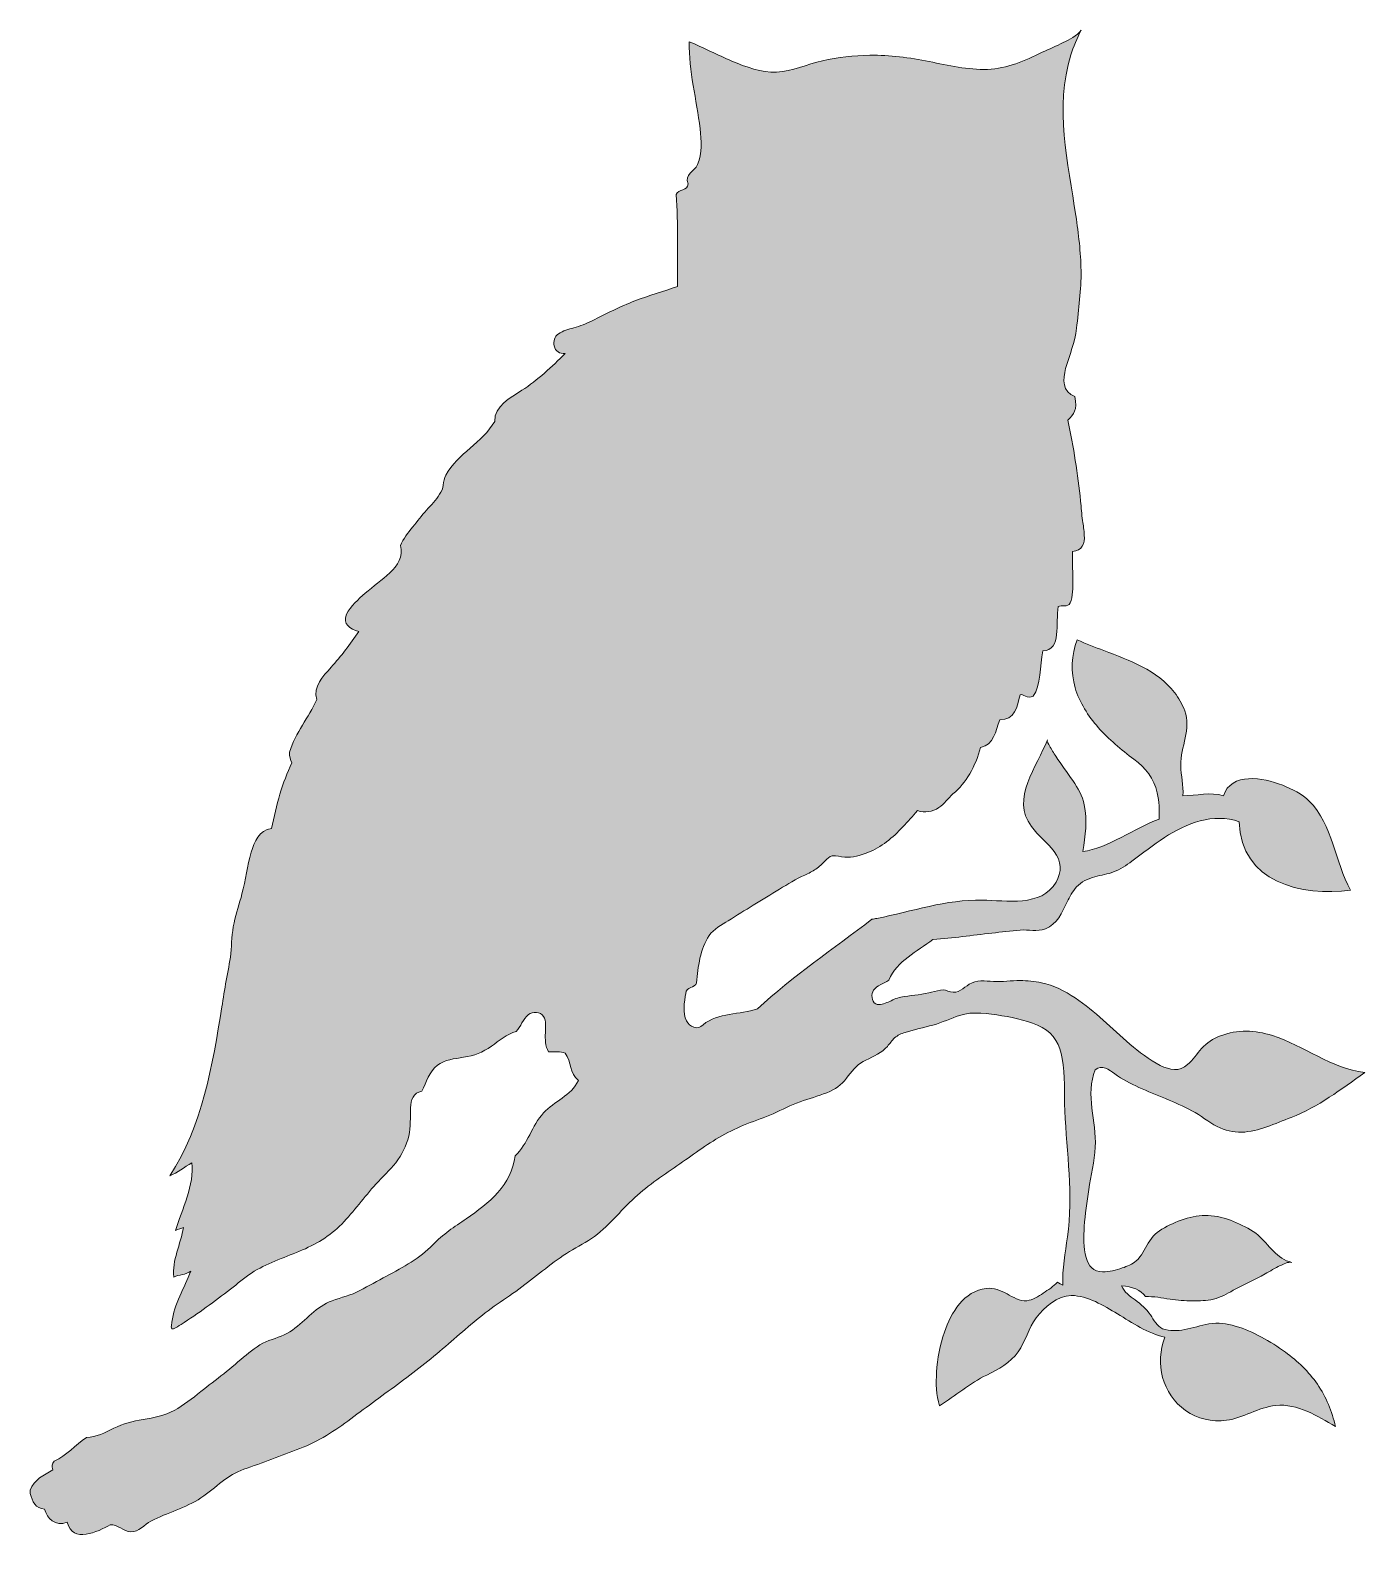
# Model space of a CAD drawing. Header units: inches. Extents: x 0 to 90, y -1 to 102.
import ezdxf

# ---------------------------------------------------------------- set-up
doc = ezdxf.new("R2010")
doc.units = ezdxf.units.IN
doc.header["$MEASUREMENT"] = 0
doc.layers.add('Layer 1', color=7, linetype='Continuous')

msp = doc.modelspace()

# ---------------------------------------------------------------- hatches: boundary and pattern name
at = {"layer": 'Layer 1', "true_color": 0x404041}
h = msp.add_hatch(color=250, dxfattribs=at)
edge = h.paths.add_edge_path()
edge.add_spline(control_points=[(70.98, 101.6), (70.67, 101.22), (70.19, 100.98), (69.77, 100.77), (69.3, 100.53), (68.82, 100.34), (68.35, 100.11), (67.16, 99.55), (65.99, 99), (64.66, 98.96), (63.32, 98.92), (62.01, 99.22), (60.71, 99.49), (59.37, 99.76), (58.07, 99.94), (56.71, 99.91), (55.63, 99.88), (54.55, 99.78), (53.5, 99.54), (52.47, 99.3), (51.46, 98.83), (50.4, 98.77), (49.37, 98.72), (48.33, 99.13), (47.39, 99.52), (46.42, 99.93), (45.48, 100.42), (44.51, 100.83), (44.45, 98.84), (45.02, 96.91), (45.24, 94.95), (45.33, 94.15), (45.4, 93.3), (45.07, 92.54), (44.84, 92.03), (44.16, 91.89), (44.43, 91.22), (44.41, 90.74), (43.75, 90.88), (43.63, 90.5), (43.77, 88.54), (43.69, 86.36), (43.71, 84.29), (42.75, 83.97), (41.78, 83.68), (40.84, 83.32), (39.84, 82.94), (38.9, 82.44), (37.94, 81.98), (37.54, 81.79), (37.15, 81.62), (36.72, 81.5), (36.37, 81.4), (35.98, 81.31), (35.67, 81.1), (35.41, 80.91), (35.33, 80.6), (35.38, 80.28), (35.46, 79.91), (35.76, 79.73), (36.13, 79.77), (35.23, 78.88), (34.27, 77.97), (33.2, 77.28), (32.44, 76.8), (31.34, 76.22), (31.37, 75.18), (30.54, 73.74), (28.87, 73.02), (28.07, 71.55), (27.95, 71.33), (27.92, 71.13), (27.89, 70.88), (27.87, 70.65), (27.78, 70.45), (27.65, 70.26), (27.4, 69.87), (27.07, 69.53), (26.76, 69.18), (26.44, 68.82), (26.14, 68.43), (25.83, 68.05), (25.51, 67.66), (25.21, 67.25), (25, 66.79), (25.18, 66.05), (24.83, 65.44), (24.29, 64.96), (23.76, 64.47), (23.17, 64.05), (22.62, 63.57), (22.17, 63.16), (21.62, 62.72), (21.36, 62.15), (21.07, 61.51), (21.61, 61.14), (22.18, 60.98), (21.62, 60.15), (20.99, 59.32), (20.32, 58.57), (19.77, 57.97), (19.09, 57.27), (19.35, 56.39), (18.78, 55.16), (17.95, 54.19), (17.5, 52.84), (17.5, 52.54), (17.58, 52.33), (17.66, 52.11), (17.03, 50.81), (16.63, 49.28), (16.29, 47.68), (15.48, 47.6), (15.12, 46.76), (14.92, 46.08), (14.64, 45.16), (14.54, 44.2), (14.3, 43.27), (14.13, 42.61), (13.91, 41.97), (13.76, 41.31), (13.61, 40.62), (13.61, 39.93), (13.54, 39.23), (13.48, 38.62), (13.33, 38.01), (13.23, 37.41), (13.13, 36.81), (13.03, 36.22), (12.94, 35.63), (12.3, 31.72), (11.64, 27.6), (9.42, 24.22), (9.94, 24.42), (10.41, 24.81), (10.91, 25.1), (11.11, 23.69), (10.24, 21.91), (9.81, 20.53), (9.98, 20.63), (10.22, 20.67), (10.34, 20.73), (10.17, 19.64), (9.55, 18.49), (9.7, 17.39), (10.01, 17.54), (10.53, 17.54), (10.85, 17.79), (10.41, 16.65), (9.71, 15.57), (9.57, 14.33), (9.55, 14.18), (9.43, 13.79), (9.68, 13.9), (9.86, 13.97), (10.02, 14.08), (10.19, 14.19), (11.34, 14.92), (12.44, 15.75), (13.53, 16.57), (14, 16.93), (14.44, 17.33), (14.94, 17.66), (15.94, 18.3), (17.08, 18.68), (18.18, 19.13), (19.26, 19.58), (20.22, 20.13), (21.04, 20.97), (21.86, 21.82), (22.56, 22.79), (23.35, 23.67), (23.79, 24.15), (24.28, 24.6), (24.68, 25.11), (25.1, 25.65), (25.4, 26.25), (25.56, 26.91), (25.71, 27.55), (25.66, 28.16), (25.68, 28.81), (25.7, 29.35), (25.86, 29.84), (26.45, 29.94), (26.76, 30.54), (26.94, 31.26), (27.5, 31.69), (28, 32.08), (28.66, 32.13), (29.27, 32.23), (29.97, 32.34), (30.57, 32.56), (31.15, 32.98), (31.67, 33.34), (32.18, 33.81), (32.82, 33.97), (33.14, 34.31), (33.27, 34.82), (33.64, 35.11), (33.93, 35.33), (34.46, 35.33), (34.67, 34.99), (34.86, 34.68), (34.8, 34.24), (34.79, 33.89), (34.78, 33.46), (34.77, 32.98), (35, 32.6), (35.39, 32.59), (35.85, 32.64), (36.13, 32.52), (36.57, 31.92), (36.41, 31.15), (37.02, 30.66), (36.53, 29.64), (35.39, 29.26), (34.66, 28.47), (33.87, 27.61), (33.62, 26.38), (32.74, 25.58), (32.53, 23.61), (30.97, 22.37), (29.45, 21.33), (28.65, 20.79), (27.86, 20.26), (27.19, 19.57), (26.74, 19.11), (26.28, 18.74), (25.73, 18.4), (25.19, 18.07), (24.63, 17.75), (24.06, 17.45), (23.46, 17.12), (22.86, 16.8), (22.26, 16.47), (21.67, 16.15), (21.01, 16.02), (20.39, 15.79), (19.31, 15.39), (18.62, 14.47), (17.71, 13.81), (17.21, 13.46), (16.69, 13.3), (16.12, 13.1), (15.54, 12.9), (15.06, 12.5), (14.59, 12.12), (14.08, 11.71), (13.59, 11.27), (13.07, 10.86), (12.56, 10.44), (12.02, 10.06), (11.51, 9.65), (10.94, 9.19), (10.37, 8.73), (9.72, 8.38), (9.06, 8.02), (8.35, 7.89), (7.62, 7.77), (6.92, 7.66), (6.28, 7.48), (5.64, 7.17), (5.05, 6.88), (4.46, 6.57), (3.79, 6.55), (3.04, 6.04), (2.47, 5.34), (1.61, 4.94), (1.45, 4.78), (1.43, 4.61), (1.53, 4.37), (0.92, 4.01), (0.25, 3.72), (0, 3), (0, 2.92), (0, 2.84), (0, 2.76), (0.14, 2.22), (0.34, 1.75), (0.97, 1.71), (1.12, 1.1), (1.68, 0.5), (2.5, 0.82), (2.84, -0.63), (4.57, 0.18), (5.4, 0.66), (5.9, 0.68), (6.29, 0.21), (6.79, 0.18), (7.34, 0.15), (7.7, 0.67), (8.15, 0.9), (9.25, 1.48), (10.48, 1.78), (11.53, 2.47), (12.03, 2.81), (12.49, 3.21), (12.97, 3.58), (13.42, 3.94), (13.88, 4.19), (14.42, 4.4), (15.04, 4.64), (15.69, 4.83), (16.31, 5.08), (16.94, 5.34), (17.57, 5.57), (18.2, 5.81), (19.47, 6.28), (20.57, 7), (21.65, 7.81), (22.76, 8.64), (23.89, 9.46), (25.01, 10.29), (26.12, 11.11), (27.19, 11.97), (28.24, 12.87), (29.25, 13.74), (30.25, 14.64), (31.33, 15.41), (31.88, 15.8), (32.45, 16.16), (32.99, 16.57), (33.53, 16.97), (34.06, 17.39), (34.59, 17.8), (35.12, 18.21), (35.65, 18.61), (36.21, 18.97), (36.76, 19.33), (37.36, 19.62), (37.9, 19.99), (39.02, 20.75), (39.84, 21.86), (40.83, 22.76), (41.77, 23.62), (42.83, 24.31), (43.87, 25.03), (44.87, 25.73), (45.83, 26.46), (46.91, 27.03), (47.46, 27.33), (48.03, 27.59), (48.62, 27.82), (49.21, 28.05), (49.81, 28.24), (50.39, 28.52), (51, 28.81), (51.6, 29.1), (52.23, 29.31), (52.83, 29.51), (53.44, 29.67), (54.01, 29.93), (54.55, 30.17), (54.91, 30.51), (55.25, 30.98), (55.59, 31.44), (55.92, 31.78), (56.44, 32.04), (56.96, 32.3), (57.5, 32.53), (57.89, 32.97), (58.05, 33.16), (58.2, 33.37), (58.38, 33.54), (58.59, 33.73), (58.82, 33.83), (59.09, 33.91), (59.71, 34.11), (60.35, 34.23), (60.97, 34.41), (61.59, 34.58), (62.17, 34.86), (62.77, 35.06), (63.67, 35.35), (64.72, 35.19), (65.62, 35.04), (66.55, 34.89), (67.51, 34.67), (68.35, 34.24), (69.17, 33.82), (69.55, 33.04), (69.7, 32.16), (69.9, 30.99), (69.82, 29.79), (69.87, 28.61), (70, 25.77), (70.45, 22.94), (70.05, 20.1), (69.9, 19.02), (69.69, 17.93), (69.74, 16.83), (69.62, 16.89), (69.47, 16.98), (69.38, 17.04), (69.1, 16.76), (68.75, 16.52), (68.42, 16.3), (68.09, 16.09), (67.71, 15.83), (67.31, 15.79), (66.84, 15.74), (66.37, 16.04), (65.97, 16.25), (65.53, 16.48), (65.08, 16.68), (64.57, 16.62), (63.06, 16.46), (62.19, 14.97), (61.74, 13.67), (61.44, 12.8), (61.27, 11.88), (61.21, 10.96), (61.17, 10.21), (61.18, 9.41), (61.42, 8.69), (62.48, 9.38), (63.45, 10.21), (64.6, 10.77), (65.41, 11.17), (66.19, 11.58), (66.72, 12.34), (67.22, 13.05), (67.42, 13.94), (67.94, 14.63), (68.47, 15.34), (69.37, 16.14), (70.31, 16.14), (71.43, 16.13), (72.5, 15.46), (73.43, 14.9), (74.43, 14.3), (75.47, 13.57), (76.64, 13.33), (75.93, 11.58), (76.46, 9.47), (78.03, 8.37), (78.82, 7.81), (79.82, 7.58), (80.79, 7.71), (81.94, 7.87), (82.94, 8.59), (84.11, 8.71), (85.6, 8.87), (86.92, 7.98), (88.16, 7.29), (87.92, 8.31), (87.53, 9.28), (86.93, 10.15), (86.35, 10.99), (85.6, 11.71), (84.77, 12.31), (83.75, 13.05), (82.61, 13.72), (81.39, 14.07), (80.81, 14.24), (80.22, 14.32), (79.61, 14.22), (79.06, 14.13), (78.52, 13.94), (77.97, 13.84), (77.49, 13.75), (76.95, 13.72), (76.48, 13.9), (76.1, 14.06), (75.88, 14.5), (75.66, 14.83), (75.38, 15.24), (75.02, 15.54), (74.62, 15.84), (74.28, 16.1), (73.87, 16.37), (73.71, 16.79), (74.43, 16.73), (75.01, 16.54), (75.32, 16.07), (75.88, 16.09), (76.43, 15.97), (76.98, 15.89), (77.48, 15.81), (77.99, 15.78), (78.5, 15.78), (78.97, 15.77), (79.45, 15.79), (79.91, 15.89), (80.39, 16), (80.83, 16.25), (81.25, 16.49), (81.95, 16.9), (82.7, 17.19), (83.4, 17.6), (83.74, 17.79), (84.07, 17.99), (84.42, 18.16), (84.64, 18.26), (84.94, 18.43), (85.2, 18.38), (84.21, 18.58), (83.64, 19.6), (82.93, 20.21), (82.51, 20.57), (81.99, 20.83), (81.48, 21.05), (80.94, 21.29), (80.36, 21.48), (79.76, 21.53), (78.7, 21.63), (77.53, 21.23), (76.6, 20.72), (76.13, 20.47), (75.78, 20.14), (75.5, 19.67), (75.25, 19.26), (75.06, 18.8), (74.69, 18.48), (74.44, 18.25), (74.07, 18.11), (73.75, 18), (73.33, 17.85), (72.88, 17.73), (72.43, 17.73), (71.8, 17.74), (71.47, 18.13), (71.32, 18.7), (71.13, 19.38), (71.15, 20.11), (71.19, 20.8), (71.24, 21.63), (71.36, 22.46), (71.49, 23.29), (71.64, 24.24), (71.87, 25.2), (71.93, 26.17), (72.04, 27.9), (71.23, 29.7), (71.93, 31.39), (72.37, 31.77), (72.88, 31.39), (73.25, 31.11), (73.76, 30.73), (74.31, 30.46), (74.88, 30.2), (76.07, 29.66), (77.31, 29.24), (78.46, 28.62), (79.06, 28.3), (79.57, 27.86), (80.17, 27.55), (80.68, 27.29), (81.23, 27.16), (81.81, 27.17), (82.98, 27.21), (84.08, 27.76), (85.16, 28.17), (87, 28.88), (88.54, 30.07), (90.13, 31.2), (87.85, 31.47), (86.03, 33.02), (83.89, 33.7), (82.73, 34.07), (81.53, 34.13), (80.39, 33.68), (79.89, 33.48), (79.46, 33.22), (79.11, 32.82), (78.79, 32.46), (78.53, 32.06), (78.17, 31.74), (77.6, 31.23), (76.96, 31.37), (76.32, 31.68), (75.57, 32.06), (74.9, 32.59), (74.26, 33.12), (73.03, 34.15), (71.93, 35.36), (70.58, 36.24), (69.87, 36.71), (69.12, 37.1), (68.29, 37.27), (67.82, 37.37), (67.34, 37.41), (66.86, 37.41), (66.26, 37.42), (65.65, 37.32), (65.05, 37.35), (64.5, 37.38), (63.9, 37.49), (63.42, 37.17), (63.03, 36.91), (62.65, 36.51), (62.15, 36.65), (61.92, 36.72), (61.72, 36.82), (61.47, 36.77), (61.21, 36.72), (60.94, 36.64), (60.68, 36.58), (60.06, 36.44), (59.42, 36.41), (58.8, 36.29), (58.49, 36.23), (58.22, 36.08), (57.94, 35.96), (57.7, 35.86), (57.36, 35.71), (57.1, 35.84), (56.8, 36), (56.79, 36.52), (56.96, 36.76), (57.19, 37.11), (57.66, 37.21), (57.98, 37.44), (58.57, 38.76), (59.87, 39.37), (60.97, 40.18), (62.3, 40.29), (63.62, 40.46), (64.95, 40.62), (65.58, 40.69), (66.22, 40.76), (66.85, 40.82), (67.43, 40.88), (68, 40.69), (68.56, 40.9), (69.35, 41.2), (69.68, 42.02), (70.03, 42.72), (70.2, 43.08), (70.39, 43.44), (70.66, 43.74), (70.99, 44.1), (71.45, 44.29), (71.91, 44.42), (72.33, 44.53), (72.76, 44.61), (73.17, 44.75), (73.63, 44.92), (74.02, 45.19), (74.41, 45.48), (75.13, 46.02), (75.85, 46.58), (76.6, 47.07), (78.1, 48.04), (79.88, 48.76), (81.66, 48.14), (81.74, 44.05), (85.88, 43.08), (89.18, 43.52), (88.08, 45.44), (88.01, 47.92), (86.38, 49.54), (85.89, 50.02), (85.23, 50.35), (84.59, 50.6), (83.87, 50.88), (83.07, 51.09), (82.29, 51.05), (81.53, 51.01), (80.82, 50.68), (80.6, 49.9), (79.71, 50.18), (78.76, 49.87), (77.85, 49.9), (77.9, 50.59), (77.72, 51.26), (77.7, 51.94), (77.69, 52.58), (77.87, 53.19), (78.01, 53.81), (78.14, 54.42), (78.2, 55.04), (77.97, 55.64), (77.8, 56.08), (77.57, 56.5), (77.28, 56.87), (76.11, 58.37), (74.23, 59.06), (72.52, 59.7), (71.91, 59.93), (71.3, 60.16), (70.71, 60.43), (70.33, 59.39), (70.26, 58.26), (70.57, 57.19), (70.86, 56.19), (71.45, 55.29), (72.13, 54.51), (72.85, 53.7), (73.67, 53), (74.54, 52.36), (75.33, 51.77), (75.9, 51.07), (76.12, 50.09), (76.25, 49.51), (76.26, 48.91), (76.24, 48.32), (74.63, 47.74), (72.73, 46.31), (71.1, 46.14), (71.25, 47.18), (71.42, 48.24), (71.19, 49.28), (71.05, 49.92), (70.78, 50.39), (70.41, 50.92), (70.03, 51.47), (69.64, 52.01), (69.27, 52.56), (69.12, 52.79), (68.97, 53.02), (68.84, 53.26), (68.78, 53.36), (68.65, 53.56), (68.7, 53.68), (68.02, 51.88), (66.18, 49.71), (67.62, 47.81), (68.08, 47.2), (68.71, 46.74), (69.16, 46.13), (69.64, 45.48), (69.69, 44.75), (69.28, 44.05), (68.3, 42.36), (65.9, 42.83), (64.3, 42.85), (61.86, 42.89), (59.54, 42.09), (57.18, 41.61), (57.07, 41.59), (56.96, 41.57), (56.85, 41.55), (54.23, 39.58), (51.52, 37.69), (49.11, 35.5), (47.92, 35.09), (46.46, 35.27), (45.44, 34.43), (45.23, 34.26), (45.08, 34.16), (44.81, 34.26), (44.59, 34.33), (44.42, 34.49), (44.32, 34.69), (44.05, 35.24), (44.18, 35.97), (44.27, 36.55), (44.29, 37.01), (44.91, 36.88), (45, 37.27), (45.11, 38.34), (45.23, 39.55), (45.85, 40.45), (46.16, 40.9), (46.69, 41.18), (47.14, 41.45), (47.71, 41.8), (48.27, 42.16), (48.83, 42.51), (49.42, 42.87), (50.02, 43.21), (50.6, 43.58), (51.17, 43.93), (51.71, 44.27), (52.31, 44.54), (52.57, 44.66), (52.83, 44.78), (53.06, 44.94), (53.3, 45.09), (53.49, 45.3), (53.69, 45.51), (53.82, 45.65), (53.97, 45.8), (54.17, 45.83), (54.45, 45.87), (54.73, 45.78), (55.01, 45.75), (55.51, 45.69), (56.09, 45.87), (56.56, 46.06), (57.02, 46.23), (57.45, 46.49), (57.84, 46.79), (58.63, 47.39), (59.27, 48.15), (59.92, 48.89), (60.42, 48.74), (60.94, 48.79), (61.37, 49.1), (61.73, 49.36), (61.99, 49.72), (62.32, 50.02), (62.78, 50.42), (63.15, 50.84), (63.45, 51.37), (63.77, 51.93), (64.02, 52.54), (64.19, 53.16), (65.07, 53.33), (65.2, 54.25), (65.48, 55.02), (66.5, 55.02), (66.66, 55.88), (66.85, 56.71), (67.03, 56.81), (67.36, 56.4), (67.74, 56.63), (68.27, 57.34), (68.2, 58.65), (68.39, 59.69), (69.7, 59.72), (69.22, 61.55), (69.43, 62.68), (69.65, 62.8), (70.08, 62.6), (70.24, 62.92), (70.59, 63.78), (70.32, 65.26), (70.4, 66.39), (71.05, 66.44), (71.23, 66.92), (71.19, 67.5), (71.17, 67.83), (71.12, 68.16), (71.07, 68.48), (71.02, 68.92), (70.98, 69.36), (70.94, 69.8), (70.73, 71.63), (70.48, 73.46), (70.08, 75.26), (70.51, 75.7), (70.71, 75.92), (70.56, 76.87), (69.69, 77.16), (69.73, 78.02), (69.93, 78.76), (70.18, 79.68), (70.57, 80.52), (70.67, 81.47), (70.8, 82.77), (70.99, 84.06), (70.97, 85.37), (70.95, 86.61), (70.8, 87.85), (70.62, 89.08), (70.08, 92.64), (69.18, 96.39), (70.28, 99.93), (70.46, 100.49), (70.68, 101.05), (70.98, 101.6)], knot_values=[0, 0, 0, 0, 1, 1, 1, 2, 2, 2, 3, 3, 3, 4, 4, 4, 5, 5, 5, 6, 6, 6, 7, 7, 7, 8, 8, 8, 9, 9, 9, 10, 10, 10, 11, 11, 11, 12, 12, 12, 13, 13, 13, 14, 14, 14, 15, 15, 15, 16, 16, 16, 17, 17, 17, 18, 18, 18, 19, 19, 19, 20, 20, 20, 21, 21, 21, 22, 22, 22, 23, 23, 23, 24, 24, 24, 25, 25, 25, 26, 26, 26, 27, 27, 27, 28, 28, 28, 29, 29, 29, 30, 30, 30, 31, 31, 31, 32, 32, 32, 33, 33, 33, 34, 34, 34, 35, 35, 35, 36, 36, 36, 37, 37, 37, 38, 38, 38, 39, 39, 39, 40, 40, 40, 41, 41, 41, 42, 42, 42, 43, 43, 43, 44, 44, 44, 45, 45, 45, 46, 46, 46, 47, 47, 47, 48, 48, 48, 49, 49, 49, 50, 50, 50, 51, 51, 51, 52, 52, 52, 53, 53, 53, 54, 54, 54, 55, 55, 55, 56, 56, 56, 57, 57, 57, 58, 58, 58, 59, 59, 59, 60, 60, 60, 61, 61, 61, 62, 62, 62, 63, 63, 63, 64, 64, 64, 65, 65, 65, 66, 66, 66, 67, 67, 67, 68, 68, 68, 69, 69, 69, 70, 70, 70, 71, 71, 71, 72, 72, 72, 73, 73, 73, 74, 74, 74, 75, 75, 75, 76, 76, 76, 77, 77, 77, 78, 78, 78, 79, 79, 79, 80, 80, 80, 81, 81, 81, 82, 82, 82, 83, 83, 83, 84, 84, 84, 85, 85, 85, 86, 86, 86, 87, 87, 87, 88, 88, 88, 89, 89, 89, 90, 90, 90, 91, 91, 91, 92, 92, 92, 93, 93, 93, 94, 94, 94, 95, 95, 95, 96, 96, 96, 97, 97, 97, 98, 98, 98, 99, 99, 99, 100, 100, 100, 101, 101, 101, 102, 102, 102, 103, 103, 103, 104, 104, 104, 105, 105, 105, 106, 106, 106, 107, 107, 107, 108, 108, 108, 109, 109, 109, 110, 110, 110, 111, 111, 111, 112, 112, 112, 113, 113, 113, 114, 114, 114, 115, 115, 115, 116, 116, 116, 117, 117, 117, 118, 118, 118, 119, 119, 119, 120, 120, 120, 121, 121, 121, 122, 122, 122, 123, 123, 123, 124, 124, 124, 125, 125, 125, 126, 126, 126, 127, 127, 127, 128, 128, 128, 129, 129, 129, 130, 130, 130, 131, 131, 131, 132, 132, 132, 133, 133, 133, 134, 134, 134, 135, 135, 135, 136, 136, 136, 137, 137, 137, 138, 138, 138, 139, 139, 139, 140, 140, 140, 141, 141, 141, 142, 142, 142, 143, 143, 143, 144, 144, 144, 145, 145, 145, 146, 146, 146, 147, 147, 147, 148, 148, 148, 149, 149, 149, 150, 150, 150, 151, 151, 151, 152, 152, 152, 153, 153, 153, 154, 154, 154, 155, 155, 155, 156, 156, 156, 157, 157, 157, 158, 158, 158, 159, 159, 159, 160, 160, 160, 161, 161, 161, 162, 162, 162, 163, 163, 163, 164, 164, 164, 165, 165, 165, 166, 166, 166, 167, 167, 167, 168, 168, 168, 169, 169, 169, 170, 170, 170, 171, 171, 171, 172, 172, 172, 173, 173, 173, 174, 174, 174, 175, 175, 175, 176, 176, 176, 177, 177, 177, 178, 178, 178, 179, 179, 179, 180, 180, 180, 181, 181, 181, 182, 182, 182, 183, 183, 183, 184, 184, 184, 185, 185, 185, 186, 186, 186, 187, 187, 187, 188, 188, 188, 189, 189, 189, 190, 190, 190, 191, 191, 191, 192, 192, 192, 193, 193, 193, 194, 194, 194, 195, 195, 195, 196, 196, 196, 197, 197, 197, 198, 198, 198, 199, 199, 199, 200, 200, 200, 201, 201, 201, 202, 202, 202, 203, 203, 203, 204, 204, 204, 205, 205, 205, 206, 206, 206, 207, 207, 207, 208, 208, 208, 209, 209, 209, 210, 210, 210, 211, 211, 211, 212, 212, 212, 213, 213, 213, 214, 214, 214, 215, 215, 215, 216, 216, 216, 217, 217, 217, 218, 218, 218, 219, 219, 219, 220, 220, 220, 221, 221, 221, 222, 222, 222, 223, 223, 223, 224, 224, 224, 225, 225, 225, 226, 226, 226, 227, 227, 227, 228, 228, 228, 229, 229, 229, 230, 230, 230, 231, 231, 231, 232, 232, 232, 233, 233, 233, 234, 234, 234, 235, 235, 235, 236, 236, 236, 237, 237, 237, 238, 238, 238, 239, 239, 239, 240, 240, 240, 241, 241, 241, 242, 242, 242, 243, 243, 243, 244, 244, 244, 245, 245, 245, 246, 246, 246, 247, 247, 247, 248, 248, 248, 249, 249, 249, 250, 250, 250, 251, 251, 251, 252, 252, 252, 253, 253, 253, 254, 254, 254, 255, 255, 255, 256, 256, 256, 257, 257, 257, 258, 258, 258, 259, 259, 259, 260, 260, 260, 261, 261, 261, 262, 262, 262, 263, 263, 263, 264, 264, 264, 265, 265, 265, 266, 266, 266, 267, 267, 267, 268, 268, 268, 269, 269, 269, 270, 270, 270, 271, 271, 271, 272, 272, 272, 273, 273, 273, 274, 274, 274, 275, 275, 275, 276, 276, 276, 277, 277, 277, 278, 278, 278, 279, 279, 279, 280, 280, 280, 281, 281, 281, 282, 282, 282, 283, 283, 283, 284, 284, 284, 284], degree=3, periodic=1)

# ---------------------------------------------------------------- linework, layer by layer
at = {"layer": 'Layer 1', "lineweight": 0}
msp.add_open_spline([(70.98, 101.6), (70.67, 101.22), (70.19, 100.98), (69.77, 100.77), (69.3, 100.53), (68.82, 100.34), (68.35, 100.11), (67.16, 99.55), (65.99, 99), (64.66, 98.96), (63.32, 98.92), (62.01, 99.22), (60.71, 99.49), (59.37, 99.76), (58.07, 99.94), (56.71, 99.91), (55.63, 99.88), (54.55, 99.78), (53.5, 99.54), (52.47, 99.3), (51.46, 98.83), (50.4, 98.77), (49.37, 98.72), (48.33, 99.13), (47.39, 99.52), (46.42, 99.93), (45.48, 100.42), (44.51, 100.83), (44.45, 98.84), (45.02, 96.91), (45.24, 94.95), (45.33, 94.15), (45.4, 93.3), (45.07, 92.54), (44.84, 92.03), (44.16, 91.89), (44.43, 91.22), (44.41, 90.74), (43.75, 90.88), (43.63, 90.5), (43.77, 88.54), (43.69, 86.36), (43.71, 84.29), (42.75, 83.97), (41.78, 83.68), (40.84, 83.32), (39.84, 82.94), (38.9, 82.44), (37.94, 81.98), (37.54, 81.79), (37.15, 81.62), (36.72, 81.5), (36.37, 81.4), (35.98, 81.31), (35.67, 81.1), (35.41, 80.91), (35.33, 80.6), (35.38, 80.28), (35.46, 79.91), (35.76, 79.73), (36.13, 79.77), (35.23, 78.88), (34.27, 77.97), (33.2, 77.28), (32.44, 76.8), (31.34, 76.22), (31.37, 75.18), (30.54, 73.74), (28.87, 73.02), (28.07, 71.55), (27.95, 71.33), (27.92, 71.13), (27.89, 70.88), (27.87, 70.65), (27.78, 70.45), (27.65, 70.26), (27.4, 69.87), (27.07, 69.53), (26.76, 69.18), (26.44, 68.82), (26.14, 68.43), (25.83, 68.05), (25.51, 67.66), (25.21, 67.25), (25, 66.79), (25.18, 66.05), (24.83, 65.44), (24.29, 64.96), (23.76, 64.47), (23.17, 64.05), (22.62, 63.57), (22.17, 63.16), (21.62, 62.72), (21.36, 62.15), (21.07, 61.51), (21.61, 61.14), (22.18, 60.98), (21.62, 60.15), (20.99, 59.32), (20.32, 58.57), (19.77, 57.97), (19.09, 57.27), (19.35, 56.39), (18.78, 55.16), (17.95, 54.19), (17.5, 52.84), (17.5, 52.54), (17.58, 52.33), (17.66, 52.11), (17.03, 50.81), (16.63, 49.28), (16.29, 47.68), (15.48, 47.6), (15.12, 46.76), (14.92, 46.08), (14.64, 45.16), (14.54, 44.2), (14.3, 43.27), (14.13, 42.61), (13.91, 41.97), (13.76, 41.31), (13.61, 40.62), (13.61, 39.93), (13.54, 39.23), (13.48, 38.62), (13.33, 38.01), (13.23, 37.41), (13.13, 36.81), (13.03, 36.22), (12.94, 35.63), (12.3, 31.72), (11.64, 27.6), (9.42, 24.22), (9.94, 24.42), (10.41, 24.81), (10.91, 25.1), (11.11, 23.69), (10.24, 21.91), (9.81, 20.53), (9.98, 20.63), (10.22, 20.67), (10.34, 20.73), (10.17, 19.64), (9.55, 18.49), (9.7, 17.39), (10.01, 17.54), (10.53, 17.54), (10.85, 17.79), (10.41, 16.65), (9.71, 15.57), (9.57, 14.33), (9.55, 14.18), (9.43, 13.79), (9.68, 13.9), (9.86, 13.97), (10.02, 14.08), (10.19, 14.19), (11.34, 14.92), (12.44, 15.75), (13.53, 16.57), (14, 16.93), (14.44, 17.33), (14.94, 17.66), (15.94, 18.3), (17.08, 18.68), (18.18, 19.13), (19.26, 19.58), (20.22, 20.13), (21.04, 20.97), (21.86, 21.82), (22.56, 22.79), (23.35, 23.67), (23.79, 24.15), (24.28, 24.6), (24.68, 25.11), (25.1, 25.65), (25.4, 26.25), (25.56, 26.91), (25.71, 27.55), (25.66, 28.16), (25.68, 28.81), (25.7, 29.35), (25.86, 29.84), (26.45, 29.94), (26.76, 30.54), (26.94, 31.26), (27.5, 31.69), (28, 32.08), (28.66, 32.13), (29.27, 32.23), (29.97, 32.34), (30.57, 32.56), (31.15, 32.98), (31.67, 33.34), (32.18, 33.81), (32.82, 33.97), (33.14, 34.31), (33.27, 34.82), (33.64, 35.11), (33.93, 35.33), (34.46, 35.33), (34.67, 34.99), (34.86, 34.68), (34.8, 34.24), (34.79, 33.89), (34.78, 33.46), (34.77, 32.98), (35, 32.6), (35.39, 32.59), (35.85, 32.64), (36.13, 32.52), (36.57, 31.92), (36.41, 31.15), (37.02, 30.66), (36.53, 29.64), (35.39, 29.26), (34.66, 28.47), (33.87, 27.61), (33.62, 26.38), (32.74, 25.58), (32.53, 23.61), (30.97, 22.37), (29.45, 21.33), (28.65, 20.79), (27.86, 20.26), (27.19, 19.57), (26.74, 19.11), (26.28, 18.74), (25.73, 18.4), (25.19, 18.07), (24.63, 17.75), (24.06, 17.45), (23.46, 17.12), (22.86, 16.8), (22.26, 16.47), (21.67, 16.15), (21.01, 16.02), (20.39, 15.79), (19.31, 15.39), (18.62, 14.47), (17.71, 13.81), (17.21, 13.46), (16.69, 13.3), (16.12, 13.1), (15.54, 12.9), (15.06, 12.5), (14.59, 12.12), (14.08, 11.71), (13.59, 11.27), (13.07, 10.86), (12.56, 10.44), (12.02, 10.06), (11.51, 9.65), (10.94, 9.19), (10.37, 8.73), (9.72, 8.38), (9.06, 8.02), (8.35, 7.89), (7.62, 7.77), (6.92, 7.66), (6.28, 7.48), (5.64, 7.17), (5.05, 6.88), (4.46, 6.57), (3.79, 6.55), (3.04, 6.04), (2.47, 5.34), (1.61, 4.94), (1.45, 4.78), (1.43, 4.61), (1.53, 4.37), (0.92, 4.01), (0.25, 3.72), (0, 3), (0, 2.92), (0, 2.84), (0, 2.76), (0.14, 2.22), (0.34, 1.75), (0.97, 1.71), (1.12, 1.1), (1.68, 0.5), (2.5, 0.82), (2.84, -0.63), (4.57, 0.18), (5.4, 0.66), (5.9, 0.68), (6.29, 0.21), (6.79, 0.18), (7.34, 0.15), (7.7, 0.67), (8.15, 0.9), (9.25, 1.48), (10.48, 1.78), (11.53, 2.47), (12.03, 2.81), (12.49, 3.21), (12.97, 3.58), (13.42, 3.94), (13.88, 4.19), (14.42, 4.4), (15.04, 4.64), (15.69, 4.83), (16.31, 5.08), (16.94, 5.34), (17.57, 5.57), (18.2, 5.81), (19.47, 6.28), (20.57, 7), (21.65, 7.81), (22.76, 8.64), (23.89, 9.46), (25.01, 10.29), (26.12, 11.11), (27.19, 11.97), (28.24, 12.87), (29.25, 13.74), (30.25, 14.64), (31.33, 15.41), (31.88, 15.8), (32.45, 16.16), (32.99, 16.57), (33.53, 16.97), (34.06, 17.39), (34.59, 17.8), (35.12, 18.21), (35.65, 18.61), (36.21, 18.97), (36.76, 19.33), (37.36, 19.62), (37.9, 19.99), (39.02, 20.75), (39.84, 21.86), (40.83, 22.76), (41.77, 23.62), (42.83, 24.31), (43.87, 25.03), (44.87, 25.73), (45.83, 26.46), (46.91, 27.03), (47.46, 27.33), (48.03, 27.59), (48.62, 27.82), (49.21, 28.05), (49.81, 28.24), (50.39, 28.52), (51, 28.81), (51.6, 29.1), (52.23, 29.31), (52.83, 29.51), (53.44, 29.67), (54.01, 29.93), (54.55, 30.17), (54.91, 30.51), (55.25, 30.98), (55.59, 31.44), (55.92, 31.78), (56.44, 32.04), (56.96, 32.3), (57.5, 32.53), (57.89, 32.97), (58.05, 33.16), (58.2, 33.37), (58.38, 33.54), (58.59, 33.73), (58.82, 33.83), (59.09, 33.91), (59.71, 34.11), (60.35, 34.23), (60.97, 34.41), (61.59, 34.58), (62.17, 34.86), (62.77, 35.06), (63.67, 35.35), (64.72, 35.19), (65.62, 35.04), (66.55, 34.89), (67.51, 34.67), (68.35, 34.24), (69.17, 33.82), (69.55, 33.04), (69.7, 32.16), (69.9, 30.99), (69.82, 29.79), (69.87, 28.61), (70, 25.77), (70.45, 22.94), (70.05, 20.1), (69.9, 19.02), (69.69, 17.93), (69.74, 16.83), (69.62, 16.89), (69.47, 16.98), (69.38, 17.04), (69.1, 16.76), (68.75, 16.52), (68.42, 16.3), (68.09, 16.09), (67.71, 15.83), (67.31, 15.79), (66.84, 15.74), (66.37, 16.04), (65.97, 16.25), (65.53, 16.48), (65.08, 16.68), (64.57, 16.62), (63.06, 16.46), (62.19, 14.97), (61.74, 13.67), (61.44, 12.8), (61.27, 11.88), (61.21, 10.96), (61.17, 10.21), (61.18, 9.41), (61.42, 8.69), (62.48, 9.38), (63.45, 10.21), (64.6, 10.77), (65.41, 11.17), (66.19, 11.58), (66.72, 12.34), (67.22, 13.05), (67.42, 13.94), (67.94, 14.63), (68.47, 15.34), (69.37, 16.14), (70.31, 16.14), (71.43, 16.13), (72.5, 15.46), (73.43, 14.9), (74.43, 14.3), (75.47, 13.57), (76.64, 13.33), (75.93, 11.58), (76.46, 9.47), (78.03, 8.37), (78.82, 7.81), (79.82, 7.58), (80.79, 7.71), (81.94, 7.87), (82.94, 8.59), (84.11, 8.71), (85.6, 8.87), (86.92, 7.98), (88.16, 7.29), (87.92, 8.31), (87.53, 9.28), (86.93, 10.15), (86.35, 10.99), (85.6, 11.71), (84.77, 12.31), (83.75, 13.05), (82.61, 13.72), (81.39, 14.07), (80.81, 14.24), (80.22, 14.32), (79.61, 14.22), (79.06, 14.13), (78.52, 13.94), (77.97, 13.84), (77.49, 13.75), (76.95, 13.72), (76.48, 13.9), (76.1, 14.06), (75.88, 14.5), (75.66, 14.83), (75.38, 15.24), (75.02, 15.54), (74.62, 15.84), (74.28, 16.1), (73.87, 16.37), (73.71, 16.79), (74.43, 16.73), (75.01, 16.54), (75.32, 16.07), (75.88, 16.09), (76.43, 15.97), (76.98, 15.89), (77.48, 15.81), (77.99, 15.78), (78.5, 15.78), (78.97, 15.77), (79.45, 15.79), (79.91, 15.89), (80.39, 16), (80.83, 16.25), (81.25, 16.49), (81.95, 16.9), (82.7, 17.19), (83.4, 17.6), (83.74, 17.79), (84.07, 17.99), (84.42, 18.16), (84.64, 18.26), (84.94, 18.43), (85.2, 18.38), (84.21, 18.58), (83.64, 19.6), (82.93, 20.21), (82.51, 20.57), (81.99, 20.83), (81.48, 21.05), (80.94, 21.29), (80.36, 21.48), (79.76, 21.53), (78.7, 21.63), (77.53, 21.23), (76.6, 20.72), (76.13, 20.47), (75.78, 20.14), (75.5, 19.67), (75.25, 19.26), (75.06, 18.8), (74.69, 18.48), (74.44, 18.25), (74.07, 18.11), (73.75, 18), (73.33, 17.85), (72.88, 17.73), (72.43, 17.73), (71.8, 17.74), (71.47, 18.13), (71.32, 18.7), (71.13, 19.38), (71.15, 20.11), (71.19, 20.8), (71.24, 21.63), (71.36, 22.46), (71.49, 23.29), (71.64, 24.24), (71.87, 25.2), (71.93, 26.17), (72.04, 27.9), (71.23, 29.7), (71.93, 31.39), (72.37, 31.77), (72.88, 31.39), (73.25, 31.11), (73.76, 30.73), (74.31, 30.46), (74.88, 30.2), (76.07, 29.66), (77.31, 29.24), (78.46, 28.62), (79.06, 28.3), (79.57, 27.86), (80.17, 27.55), (80.68, 27.29), (81.23, 27.16), (81.81, 27.17), (82.98, 27.21), (84.08, 27.76), (85.16, 28.17), (87, 28.88), (88.54, 30.07), (90.13, 31.2), (87.85, 31.47), (86.03, 33.02), (83.89, 33.7), (82.73, 34.07), (81.53, 34.13), (80.39, 33.68), (79.89, 33.48), (79.46, 33.22), (79.11, 32.82), (78.79, 32.46), (78.53, 32.06), (78.17, 31.74), (77.6, 31.23), (76.96, 31.37), (76.32, 31.68), (75.57, 32.06), (74.9, 32.59), (74.26, 33.12), (73.03, 34.15), (71.93, 35.36), (70.58, 36.24), (69.87, 36.71), (69.12, 37.1), (68.29, 37.27), (67.82, 37.37), (67.34, 37.41), (66.86, 37.41), (66.26, 37.42), (65.65, 37.32), (65.05, 37.35), (64.5, 37.38), (63.9, 37.49), (63.42, 37.17), (63.03, 36.91), (62.65, 36.51), (62.15, 36.65), (61.92, 36.72), (61.72, 36.82), (61.47, 36.77), (61.21, 36.72), (60.94, 36.64), (60.68, 36.58), (60.06, 36.44), (59.42, 36.41), (58.8, 36.29), (58.49, 36.23), (58.22, 36.08), (57.94, 35.96), (57.7, 35.86), (57.36, 35.71), (57.1, 35.84), (56.8, 36), (56.79, 36.52), (56.96, 36.76), (57.19, 37.11), (57.66, 37.21), (57.98, 37.44), (58.57, 38.76), (59.87, 39.37), (60.97, 40.18), (62.3, 40.29), (63.62, 40.46), (64.95, 40.62), (65.58, 40.69), (66.22, 40.76), (66.85, 40.82), (67.43, 40.88), (68, 40.69), (68.56, 40.9), (69.35, 41.2), (69.68, 42.02), (70.03, 42.72), (70.2, 43.08), (70.39, 43.44), (70.66, 43.74), (70.99, 44.1), (71.45, 44.29), (71.91, 44.42), (72.33, 44.53), (72.76, 44.61), (73.17, 44.75), (73.63, 44.92), (74.02, 45.19), (74.41, 45.48), (75.13, 46.02), (75.85, 46.58), (76.6, 47.07), (78.1, 48.04), (79.88, 48.76), (81.66, 48.14), (81.74, 44.05), (85.88, 43.08), (89.18, 43.52), (88.08, 45.44), (88.01, 47.92), (86.38, 49.54), (85.89, 50.02), (85.23, 50.35), (84.59, 50.6), (83.87, 50.88), (83.07, 51.09), (82.29, 51.05), (81.53, 51.01), (80.82, 50.68), (80.6, 49.9), (79.71, 50.18), (78.76, 49.87), (77.85, 49.9), (77.9, 50.59), (77.72, 51.26), (77.7, 51.94), (77.69, 52.58), (77.87, 53.19), (78.01, 53.81), (78.14, 54.42), (78.2, 55.04), (77.97, 55.64), (77.8, 56.08), (77.57, 56.5), (77.28, 56.87), (76.11, 58.37), (74.23, 59.06), (72.52, 59.7), (71.91, 59.93), (71.3, 60.16), (70.71, 60.43), (70.33, 59.39), (70.26, 58.26), (70.57, 57.19), (70.86, 56.19), (71.45, 55.29), (72.13, 54.51), (72.85, 53.7), (73.67, 53), (74.54, 52.36), (75.33, 51.77), (75.9, 51.07), (76.12, 50.09), (76.25, 49.51), (76.26, 48.91), (76.24, 48.32), (74.63, 47.74), (72.73, 46.31), (71.1, 46.14), (71.25, 47.18), (71.42, 48.24), (71.19, 49.28), (71.05, 49.92), (70.78, 50.39), (70.41, 50.92), (70.03, 51.47), (69.64, 52.01), (69.27, 52.56), (69.12, 52.79), (68.97, 53.02), (68.84, 53.26), (68.78, 53.36), (68.65, 53.56), (68.7, 53.68), (68.02, 51.88), (66.18, 49.71), (67.62, 47.81), (68.08, 47.2), (68.71, 46.74), (69.16, 46.13), (69.64, 45.48), (69.69, 44.75), (69.28, 44.05), (68.3, 42.36), (65.9, 42.83), (64.3, 42.85), (61.86, 42.89), (59.54, 42.09), (57.18, 41.61), (57.07, 41.59), (56.96, 41.57), (56.85, 41.55), (54.23, 39.58), (51.52, 37.69), (49.11, 35.5), (47.92, 35.09), (46.46, 35.27), (45.44, 34.43), (45.23, 34.26), (45.08, 34.16), (44.81, 34.26), (44.59, 34.33), (44.42, 34.49), (44.32, 34.69), (44.05, 35.24), (44.18, 35.97), (44.27, 36.55), (44.29, 37.01), (44.91, 36.88), (45, 37.27), (45.11, 38.34), (45.23, 39.55), (45.85, 40.45), (46.16, 40.9), (46.69, 41.18), (47.14, 41.45), (47.71, 41.8), (48.27, 42.16), (48.83, 42.51), (49.42, 42.87), (50.02, 43.21), (50.6, 43.58), (51.17, 43.93), (51.71, 44.27), (52.31, 44.54), (52.57, 44.66), (52.83, 44.78), (53.06, 44.94), (53.3, 45.09), (53.49, 45.3), (53.69, 45.51), (53.82, 45.65), (53.97, 45.8), (54.17, 45.83), (54.45, 45.87), (54.73, 45.78), (55.01, 45.75), (55.51, 45.69), (56.09, 45.87), (56.56, 46.06), (57.02, 46.23), (57.45, 46.49), (57.84, 46.79), (58.63, 47.39), (59.27, 48.15), (59.92, 48.89), (60.42, 48.74), (60.94, 48.79), (61.37, 49.1), (61.73, 49.36), (61.99, 49.72), (62.32, 50.02), (62.78, 50.42), (63.15, 50.84), (63.45, 51.37), (63.77, 51.93), (64.02, 52.54), (64.19, 53.16), (65.07, 53.33), (65.2, 54.25), (65.48, 55.02), (66.5, 55.02), (66.66, 55.88), (66.85, 56.71), (67.03, 56.81), (67.36, 56.4), (67.74, 56.63), (68.27, 57.34), (68.2, 58.65), (68.39, 59.69), (69.7, 59.72), (69.22, 61.55), (69.43, 62.68), (69.65, 62.8), (70.08, 62.6), (70.24, 62.92), (70.59, 63.78), (70.32, 65.26), (70.4, 66.39), (71.05, 66.44), (71.23, 66.92), (71.19, 67.5), (71.17, 67.83), (71.12, 68.16), (71.07, 68.48), (71.02, 68.92), (70.98, 69.36), (70.94, 69.8), (70.73, 71.63), (70.48, 73.46), (70.08, 75.26), (70.51, 75.7), (70.71, 75.92), (70.56, 76.87), (69.69, 77.16), (69.73, 78.02), (69.93, 78.76), (70.18, 79.68), (70.57, 80.52), (70.67, 81.47), (70.8, 82.77), (70.99, 84.06), (70.97, 85.37), (70.95, 86.61), (70.8, 87.85), (70.62, 89.08), (70.08, 92.64), (69.18, 96.39), (70.28, 99.93), (70.46, 100.49), (70.68, 101.05), (70.98, 101.6)], degree=3, knots=[0, 0, 0, 0, 1, 1, 1, 2, 2, 2, 3, 3, 3, 4, 4, 4, 5, 5, 5, 6, 6, 6, 7, 7, 7, 8, 8, 8, 9, 9, 9, 10, 10, 10, 11, 11, 11, 12, 12, 12, 13, 13, 13, 14, 14, 14, 15, 15, 15, 16, 16, 16, 17, 17, 17, 18, 18, 18, 19, 19, 19, 20, 20, 20, 21, 21, 21, 22, 22, 22, 23, 23, 23, 24, 24, 24, 25, 25, 25, 26, 26, 26, 27, 27, 27, 28, 28, 28, 29, 29, 29, 30, 30, 30, 31, 31, 31, 32, 32, 32, 33, 33, 33, 34, 34, 34, 35, 35, 35, 36, 36, 36, 37, 37, 37, 38, 38, 38, 39, 39, 39, 40, 40, 40, 41, 41, 41, 42, 42, 42, 43, 43, 43, 44, 44, 44, 45, 45, 45, 46, 46, 46, 47, 47, 47, 48, 48, 48, 49, 49, 49, 50, 50, 50, 51, 51, 51, 52, 52, 52, 53, 53, 53, 54, 54, 54, 55, 55, 55, 56, 56, 56, 57, 57, 57, 58, 58, 58, 59, 59, 59, 60, 60, 60, 61, 61, 61, 62, 62, 62, 63, 63, 63, 64, 64, 64, 65, 65, 65, 66, 66, 66, 67, 67, 67, 68, 68, 68, 69, 69, 69, 70, 70, 70, 71, 71, 71, 72, 72, 72, 73, 73, 73, 74, 74, 74, 75, 75, 75, 76, 76, 76, 77, 77, 77, 78, 78, 78, 79, 79, 79, 80, 80, 80, 81, 81, 81, 82, 82, 82, 83, 83, 83, 84, 84, 84, 85, 85, 85, 86, 86, 86, 87, 87, 87, 88, 88, 88, 89, 89, 89, 90, 90, 90, 91, 91, 91, 92, 92, 92, 93, 93, 93, 94, 94, 94, 95, 95, 95, 96, 96, 96, 97, 97, 97, 98, 98, 98, 99, 99, 99, 100, 100, 100, 101, 101, 101, 102, 102, 102, 103, 103, 103, 104, 104, 104, 105, 105, 105, 106, 106, 106, 107, 107, 107, 108, 108, 108, 109, 109, 109, 110, 110, 110, 111, 111, 111, 112, 112, 112, 113, 113, 113, 114, 114, 114, 115, 115, 115, 116, 116, 116, 117, 117, 117, 118, 118, 118, 119, 119, 119, 120, 120, 120, 121, 121, 121, 122, 122, 122, 123, 123, 123, 124, 124, 124, 125, 125, 125, 126, 126, 126, 127, 127, 127, 128, 128, 128, 129, 129, 129, 130, 130, 130, 131, 131, 131, 132, 132, 132, 133, 133, 133, 134, 134, 134, 135, 135, 135, 136, 136, 136, 137, 137, 137, 138, 138, 138, 139, 139, 139, 140, 140, 140, 141, 141, 141, 142, 142, 142, 143, 143, 143, 144, 144, 144, 145, 145, 145, 146, 146, 146, 147, 147, 147, 148, 148, 148, 149, 149, 149, 150, 150, 150, 151, 151, 151, 152, 152, 152, 153, 153, 153, 154, 154, 154, 155, 155, 155, 156, 156, 156, 157, 157, 157, 158, 158, 158, 159, 159, 159, 160, 160, 160, 161, 161, 161, 162, 162, 162, 163, 163, 163, 164, 164, 164, 165, 165, 165, 166, 166, 166, 167, 167, 167, 168, 168, 168, 169, 169, 169, 170, 170, 170, 171, 171, 171, 172, 172, 172, 173, 173, 173, 174, 174, 174, 175, 175, 175, 176, 176, 176, 177, 177, 177, 178, 178, 178, 179, 179, 179, 180, 180, 180, 181, 181, 181, 182, 182, 182, 183, 183, 183, 184, 184, 184, 185, 185, 185, 186, 186, 186, 187, 187, 187, 188, 188, 188, 189, 189, 189, 190, 190, 190, 191, 191, 191, 192, 192, 192, 193, 193, 193, 194, 194, 194, 195, 195, 195, 196, 196, 196, 197, 197, 197, 198, 198, 198, 199, 199, 199, 200, 200, 200, 201, 201, 201, 202, 202, 202, 203, 203, 203, 204, 204, 204, 205, 205, 205, 206, 206, 206, 207, 207, 207, 208, 208, 208, 209, 209, 209, 210, 210, 210, 211, 211, 211, 212, 212, 212, 213, 213, 213, 214, 214, 214, 215, 215, 215, 216, 216, 216, 217, 217, 217, 218, 218, 218, 219, 219, 219, 220, 220, 220, 221, 221, 221, 222, 222, 222, 223, 223, 223, 224, 224, 224, 225, 225, 225, 226, 226, 226, 227, 227, 227, 228, 228, 228, 229, 229, 229, 230, 230, 230, 231, 231, 231, 232, 232, 232, 233, 233, 233, 234, 234, 234, 235, 235, 235, 236, 236, 236, 237, 237, 237, 238, 238, 238, 239, 239, 239, 240, 240, 240, 241, 241, 241, 242, 242, 242, 243, 243, 243, 244, 244, 244, 245, 245, 245, 246, 246, 246, 247, 247, 247, 248, 248, 248, 249, 249, 249, 250, 250, 250, 251, 251, 251, 252, 252, 252, 253, 253, 253, 254, 254, 254, 255, 255, 255, 256, 256, 256, 257, 257, 257, 258, 258, 258, 259, 259, 259, 260, 260, 260, 261, 261, 261, 262, 262, 262, 263, 263, 263, 264, 264, 264, 265, 265, 265, 266, 266, 266, 267, 267, 267, 268, 268, 268, 269, 269, 269, 270, 270, 270, 271, 271, 271, 272, 272, 272, 273, 273, 273, 274, 274, 274, 275, 275, 275, 276, 276, 276, 277, 277, 277, 278, 278, 278, 279, 279, 279, 280, 280, 280, 281, 281, 281, 282, 282, 282, 283, 283, 283, 284, 284, 284, 284], dxfattribs=at)

doc.saveas('drawing.dxf')
